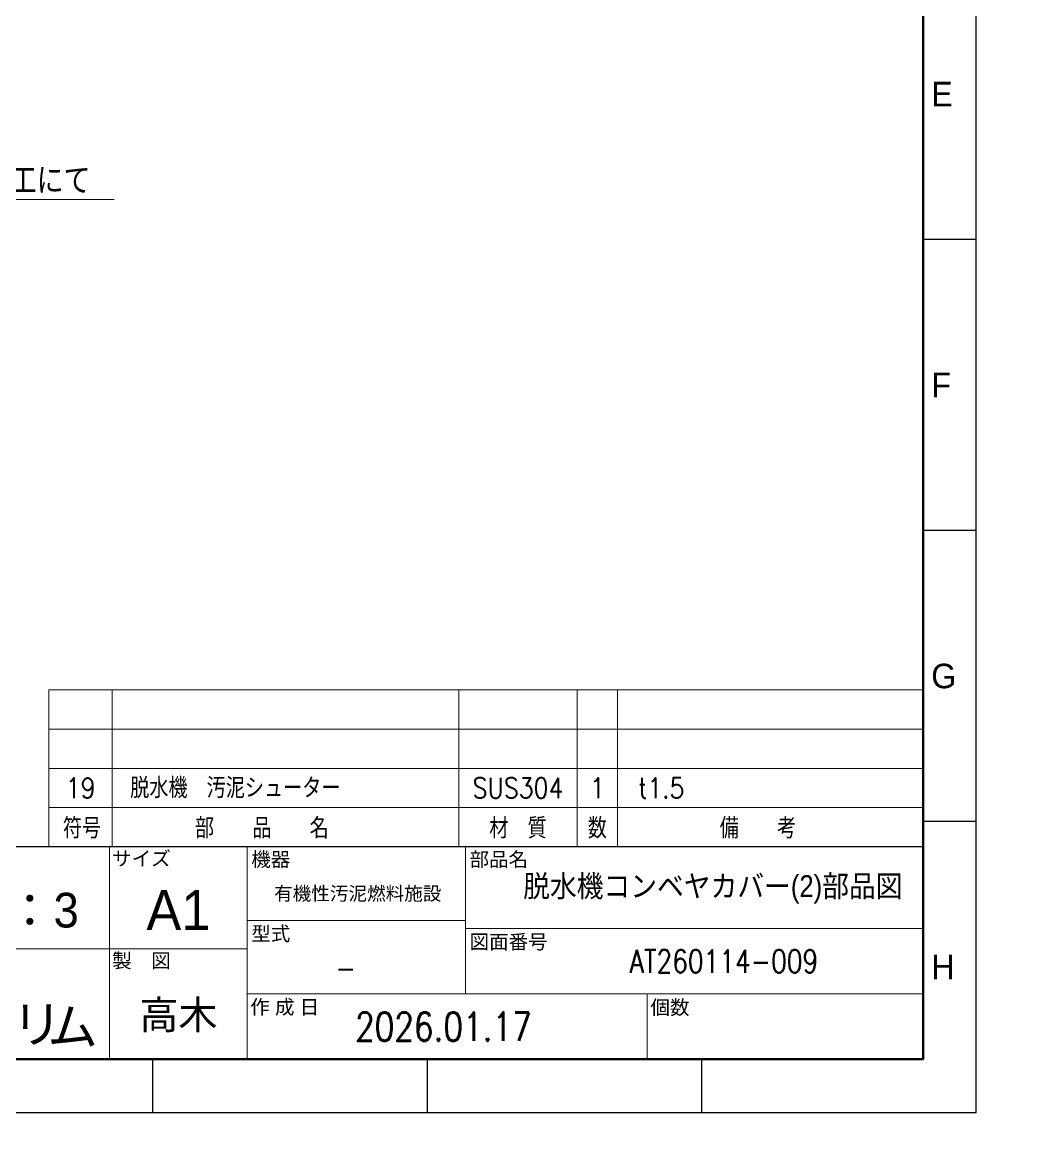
# Model space of a CAD drawing. Header units: millimetres. Extents: x 0 to 51411, y 0 to 16902.
# Drawn here: x 24781 to 25524, y 611 to 1425 of the extents above; entities that cross this region are included whole.
import ezdxf
from ezdxf import colors
from ezdxf.entities.mleader import LeaderData, LeaderLine
from ezdxf.enums import TextEntityAlignment as Align
from ezdxf.math import Vec2, Vec3

# ---------------------------------------------------------------- set-up
doc = ezdxf.new("R2010")
doc.units = ezdxf.units.MM
for name, color, linetype, lineweight in [('02_細線', 5, 'Continuous', 13), ('06_文字', 7, 'Continuous', 13), ('07_寸法線', 3, 'Continuous', 9), ('99_図枠', 7, 'Continuous', 40)]:
    doc.layers.add(name, color=color, linetype=linetype, lineweight=lineweight)
doc.styles.add('KSS_TXT', font='txt.shx', dxfattribs={"bigfont": 'extfont2.shx'})
doc.styles.add('MS_G', font='MS Gothic.ttf')
doc.styles.get("Standard").update_dxf_attribs({"font": 'arial.ttf'})
doc.styles.add('寸法用', font='simplex.shx', dxfattribs={"width": 0.8, "bigfont": '@extfont2.shx'})
doc.styles.add('表題用', font='MS PGothic.ttf')

# ---------------------------------------------------------------- blocks, each defined once
blk = doc.blocks.new('AM_BALLOON1')
at = {"transparency": 16777216}
blk.add_circle((0, 0), 5, dxfattribs=at)
blk.add_attdef('B_NUMBER', text='', height=3, dxfattribs=at).set_placement((0, 0), align=Align.MIDDLE_CENTER)
blk = doc.blocks.new('_OPEN')
at = {"color": 0, "linetype": 'ByBlock'}
for p, q in [((-1, 0.1666666666666666), (0, 0)), ((0, 0), (-1, -0.1666666666666666)), ((0, 0), (-1, 0))]:
    blk.add_line(p, q, dxfattribs=at)

msp = doc.modelspace()

# ---------------------------------------------------------------- linework, layer by layer
at = {"layer": '02_細線'}
for p, q in [((24800.9948104584, 820.0510865409251), (24800.9948104584, 935.2510865409295)), ((24800.9948104584, 935.2510865409295), (25442.54025943328, 935.2510865409295)), ((24847.54025943569, 935.2510865409295), (24847.54025943569, 820.0510865409251)), ((25101.86080537368, 935.2510865409295), (25101.86080537369, 820.0510865409251)), ((25188.59340911695, 935.2510865409295), (25188.59340911695, 820.0510865409251)), ((25218.2903751018, 935.2510865409295), (25218.2903751018, 820.0510865409251)), ((24800.9948104584, 906.4510865409266), (25442.54025943328, 906.4510865409266)), ((24800.9948104584, 877.6510865409273), (25442.54025943328, 877.6510865409273)), ((24800.9948104584, 848.8510865409244), (25442.54025943328, 848.8510865409244))]:
    msp.add_line(p, q, dxfattribs=at)
at = {"layer": '07_寸法線'}
msp.add_line((24650.79847751671, 1295.275190659449), (24849.00550401385, 1295.275190659449), dxfattribs=at)
at = {"layer": '99_図枠', "lineweight": 25}
for p, q in [((25481.54025943328, 1265.902836541556), (25442.54025943328, 1265.902836541556)), ((25481.54025943328, 1052.285586541553), (25442.54025943328, 1052.285586541553)), ((25481.54025943328, 838.6683365415538), (25442.54025943328, 838.6683365415538)), ((24877.37025943329, 625.0510865415508), (24877.37025943329, 664.0510865415508)), ((24877.37025943329, 625.0510865415508), (24877.37025943329, 664.0510865415508)), ((25078.76025943329, 625.0510865415508), (25078.76025943329, 664.0510865415508)), ((25280.15025943329, 625.0510865415508), (25280.15025943329, 664.0510865415508))]:
    msp.add_line(p, q, dxfattribs=at)
at = {"layer": '99_図枠', "lineweight": 13}
for p, q in [((24845.5402594357, 664.0510865415508), (24845.5402594357, 820.0510865409251)), ((24946.63116852613, 664.0510865415508), (24946.63116852613, 820.0510865409251)), ((25106.83317096264, 820.0510865409251), (25106.83317096264, 712.0510865413544)), ((24946.63116852613, 766.0510865411434), (25106.83317096264, 766.0510865411434)), ((25106.83317096264, 760.0510865411652), (25442.54025943328, 760.0510865411652)), ((24946.63116852613, 745.0510865412234), (24602.54025943668, 745.0510865412234)), ((24946.63116852613, 712.0510865413544), (25442.54025943328, 712.0510865413544)), ((25239.934198828, 712.0510865413544), (25239.934198828, 664.0510865415508))]:
    msp.add_line(p, q, dxfattribs=at)
at = {"layer": '99_図枠'}
msp.add_lwpolyline([(23181.74025943328, 664.0510865415508), (25442.54025943328, 664.0510865415508), (25442.54025943328, 2294.989086541553), (23181.74025943328, 2294.989086541553)], close=True, dxfattribs=at)
at = {"layer": '99_図枠', "lineweight": 25}
msp.add_lwpolyline([(24602.54025943668, 664.0510865415508), (25442.54025943328, 664.0510865415508), (25442.54025943328, 820.0510865409251), (24602.54025943668, 820.0510865409251)], close=True, dxfattribs=at)
at = {"layer": 'Defpoints'}
msp.add_lwpolyline([(23064.86025943328, 625.0510865415508), (25481.54025943328, 625.0510865415508), (25481.54025943328, 2333.989086541553), (23064.86025943328, 2333.989086541553)], close=True, dxfattribs=at)

# ---------------------------------------------------------------- texts
at = {"style": 'KSS_TXT', "width": 0.85}
for tag, p in [('脱水機\u3000汚泥シューター', (24860.7159041117, 863.2510865409222)), ('t1.5', (25233.52319925012, 863.2510897317861))]:
    msp.add_attdef(tag, text='', height=15, dxfattribs=at).set_placement(p, align=Align.MIDDLE_LEFT)
for tag, height, style, width, p in [('19', 15, 'KSS_TXT', 0.85, (24824.26753494704, 863.2510865409222)), ('SUS304', 15, 'KSS_TXT', 0.85, (25145.2271072453, 863.2510865409222)), ('1', 15, 'KSS_TXT', 0.85, (25203.44189210937, 863.2510865409222)), ('符号', 15, 'KSS_TXT', 0.85, (24825.3163742084, 834.4564696595025)), ('部\u3000\u3000品\u3000\u3000名', 15, 'KSS_TXT', 0.85, (24957.29315860764, 834.4564696595025)), ('材\u3000質', 15, 'KSS_TXT', 0.85, (25145.27594650666, 834.4564696595025)), ('数', 15, 'KSS_TXT', 0.85, (25203.49073137073, 834.4564696595025)), ('備\u3000\u3000考', 15, 'KSS_TXT', 0.85, (25321.36826069563, 834.4564696595025)), ('脱水機コンベヤカバー(2)部品図', 16, '表題用', 0.9, (25288.2454740088, 789.9872429507941)), ('AT260114-009', 16.8, '寸法用', 0.8, (25296.45066440888, 735.9872429510124)), ('2026.01.17', 21, '寸法用', 0.8, (25090.51741633266, 687.9872429512088))]:
    msp.add_attdef(tag, text='', height=height, dxfattribs=dict(style=style, width=width)).set_placement(p, align=Align.MIDDLE)
for tag, height, style, p in [('有機性汚泥燃料施設', 10, '表題用', (25027.66947312297, 785.9445419910644)), ('1：3', 25.5, '表題用', (24787.04025943593, 773.5510865411106)), ('-', 13.5, 'KSS_TXT', (25018.86751253587, 731.0326974964573)), ('高木', 21, '表題用', (24896.08571398092, 697.0510865414162))]:
    msp.add_attdef(tag, text='', height=height, dxfattribs=dict(style=style)).set_placement(p, align=Align.MIDDLE)
at = {"layer": '06_文字', "color": 3, "style": 'KSS_TXT', "width": 0.9}
msp.add_text('３面、曲げ加工にて', height=20, dxfattribs=at).set_placement((24653.41352147478, 1299.048739949925))
at = {"layer": '99_図枠', "lineweight": 13, "style": '表題用'}
for s, p in [('E', (25448.54025943328, 1372.71146154155)), ('F', (25448.54025943328, 1159.094211541555)), ('G', (25448.54025943328, 945.4769615415553)), ('H', (25448.54025943328, 731.8597115415523))]:
    msp.add_text(s, height=18, dxfattribs=at).set_placement(p, align=Align.MIDDLE_LEFT)
at = {"layer": '99_図枠', "style": '表題用'}
for s, p in [('サイズ', (24847.44306591815, 811.4484340540785)), ('機器', (24949.51423082179, 810.8326798059406)), ('部品名', (25109.7162332583, 810.8326798059406)), ('型式', (24949.51423082179, 756.3023767758514)), ('図面番号', (25109.7162332583, 750.3023767758732)), ('製\u3000図', (24847.44313055751, 736.448434054384)), ('作 成 日', (24948.78225476978, 702.4294370095977)), ('個数', (25242.45301836023, 702.1361118315963))]:
    msp.add_text(s, height=10.5, dxfattribs=at).set_placement(p, align=Align.MIDDLE_LEFT)
msp.add_text('A1', height=29.4, dxfattribs=at).set_placement((24896.08571398092, 773.5510865411106), align=Align.MIDDLE)
at = {"layer": '99_図枠', "lineweight": 5, "style": 'MS_G'}
for s, p in [('リ', (24792.31143353697, 689.8384973486591)), ('ム', (24818.41586611132, 688.1284973486672))]:
    msp.add_text(s, height=27.08639999989055, dxfattribs=at).set_placement(p, align=Align.MIDDLE_CENTER)

# ---------------------------------------------------------------- leaders
at = {"layer": '07_寸法線'}
ml = msp.add_multileader_block('Standard', dxfattribs=at)
ml.set_content('AM_BALLOON1', color=256, scale=7.087070454545452)
ml.set_attribute('B_NUMBER', '28', width=0)
ml.set_leader_properties(color=256, linetype='ByLayer', lineweight=-1)
ml.set_arrow_properties(name='OPEN')
ml.build(insert=Vec2(0, 0))
ml.multileader.update_dxf_attribs({"leader_type": 0, "has_dogleg": 0, "text_right_attachment_type": 6, "dogleg_length": 0, "arrow_head_size": 3.54375, "scale": 2.5, "block_connection_type": 1})
ctx = ml.context
ctx.base_point, ctx.scale, ctx.char_height, ctx.arrow_head_size, ctx.landing_gap_size, ctx.plane_origin = Vec3(32779.86790722382, 3275.518489826671), 2.5, 7.087499999999999, 3.54375, 3.54375, Vec3(32779.86790722382, 3275.518489826671)
ctx.right_attachment, ctx.attachment_type = 6, 1
notes = []
notes.append((ctx, [(0, (0, 0, 0), (0, 0), (1, 0), 1, [])]))
ctx.block.insert = Vec3(32779.86790722382, 3275.518489826671)
ml = msp.add_multileader_block('Standard', dxfattribs=at)
ml.set_content('AM_BALLOON1', color=256, scale=7.087070454545452)
ml.set_attribute('B_NUMBER', '29', width=0)
ml.set_leader_properties(color=256, linetype='ByLayer', lineweight=-1)
ml.set_arrow_properties(name='OPEN')
ml.build(insert=Vec2(0, 0))
ml.multileader.update_dxf_attribs({"leader_type": 0, "has_dogleg": 0, "text_right_attachment_type": 6, "dogleg_length": 0, "arrow_head_size": 3.54375, "scale": 2.5, "block_connection_type": 1})
ctx = ml.context
ctx.base_point, ctx.scale, ctx.char_height, ctx.arrow_head_size, ctx.landing_gap_size, ctx.plane_origin = Vec3(34667.76764677695, 3275.518489826671), 2.5, 7.087499999999999, 3.54375, 3.54375, Vec3(34667.76764677695, 3275.518489826671)
ctx.right_attachment, ctx.attachment_type = 6, 1
notes.append((ctx, [(0, (0, 0, 0), (0, 0), (1, 0), 1, [])]))
ctx.block.insert = Vec3(34667.76764677695, 3275.518489826671)
ml = msp.add_multileader_block('Standard', dxfattribs=at)
ml.set_content('AM_BALLOON1', color=256, scale=7.087070454545452)
ml.set_attribute('B_NUMBER', '27', width=0)
ml.set_leader_properties(color=256, linetype='ByLayer', lineweight=-1)
ml.set_arrow_properties(name='OPEN')
ml.build(insert=Vec2(0, 0))
ml.multileader.update_dxf_attribs({"leader_type": 0, "has_dogleg": 0, "text_right_attachment_type": 6, "dogleg_length": 0, "arrow_head_size": 3.54375, "scale": 2.5, "block_connection_type": 1})
ctx = ml.context
ctx.base_point, ctx.scale, ctx.char_height, ctx.arrow_head_size, ctx.landing_gap_size, ctx.plane_origin = Vec3(30037.827607833, 2881.683867340932), 2.5, 7.087499999999999, 3.54375, 3.54375, Vec3(30037.827607833, 2881.683867340932)
ctx.right_attachment, ctx.attachment_type = 6, 1
notes.append((ctx, [(0, (0, 0, 0), (0, 0), (1, 0), 1, [])]))
ctx.block.insert = Vec3(30037.827607833, 2881.683867340932)
ml = msp.add_multileader_block('Standard', dxfattribs=at)
ml.set_content('AM_BALLOON1', color=256, scale=7.087070454545452)
ml.set_attribute('B_NUMBER', '26', width=0)
ml.set_leader_properties(color=256, linetype='ByLayer', lineweight=-1)
ml.set_arrow_properties(name='OPEN')
ml.build(insert=Vec2(0, 0))
ml.multileader.update_dxf_attribs({"leader_type": 0, "has_dogleg": 0, "text_right_attachment_type": 6, "dogleg_length": 0, "arrow_head_size": 3.54375, "scale": 2.5, "block_connection_type": 1})
ctx = ml.context
ctx.base_point, ctx.scale, ctx.char_height, ctx.arrow_head_size, ctx.landing_gap_size, ctx.plane_origin = Vec3(28646.00433725809, 2598.074680459499), 2.5, 7.087499999999999, 3.54375, 3.54375, Vec3(28646.00433725809, 2598.074680459499)
ctx.right_attachment, ctx.attachment_type = 6, 1
notes.append((ctx, [(0, (0, 0, 0), (0, 0), (1, 0), 1, [])]))
ctx.block.insert = Vec3(28646.00433725809, 2598.074680459499)
ml = msp.add_multileader_block('Standard', dxfattribs=at)
ml.set_content('AM_BALLOON1', color=256, scale=5.624659090909089)
ml.set_attribute('B_NUMBER', '20', width=0)
ml.set_leader_properties(color=256, linetype='ByLayer', lineweight=-1)
ml.set_arrow_properties(name='OPEN')
ml.build(insert=Vec2(0, 0))
ml.multileader.update_dxf_attribs({"leader_type": 0, "has_dogleg": 0, "text_right_attachment_type": 6, "dogleg_length": 0, "arrow_head_size": 2.8125, "scale": 2.5, "block_connection_type": 1})
ctx = ml.context
ctx.base_point, ctx.scale, ctx.char_height, ctx.arrow_head_size, ctx.landing_gap_size, ctx.plane_origin = Vec3(25957.69175267244, 2209.707713060188), 2.5, 5.625, 2.8125, 2.8125, Vec3(25957.69175267244, 2209.707713060188)
ctx.right_attachment, ctx.attachment_type = 6, 1
notes.append((ctx, [(0, (0, 0, 0), (0, 0), (1, 0), 1, [])]))
ctx.block.insert = Vec3(25957.69175267244, 2209.707713060188)
ml = msp.add_multileader_block('Standard', dxfattribs=at)
ml.set_content('AM_BALLOON1', color=256, scale=5.624659090909089)
ml.set_attribute('B_NUMBER', '23', width=0)
ml.set_leader_properties(color=256, linetype='ByLayer', lineweight=-1)
ml.set_arrow_properties(name='OPEN')
ml.build(insert=Vec2(0, 0))
ml.multileader.update_dxf_attribs({"leader_type": 0, "has_dogleg": 0, "text_right_attachment_type": 6, "dogleg_length": 0, "arrow_head_size": 2.8125, "scale": 2.5, "block_connection_type": 1})
ctx = ml.context
ctx.base_point, ctx.scale, ctx.char_height, ctx.arrow_head_size, ctx.landing_gap_size, ctx.plane_origin = Vec3(27229.91050739768, 2209.707713060188), 2.5, 5.625, 2.8125, 2.8125, Vec3(27229.91050739768, 2209.707713060188)
ctx.right_attachment, ctx.attachment_type = 6, 1
notes.append((ctx, [(0, (0, 0, 0), (0, 0), (1, 0), 1, [])]))
ctx.block.insert = Vec3(27229.91050739768, 2209.707713060188)
ml = msp.add_multileader_block('Standard', dxfattribs=at)
ml.set_content('AM_BALLOON1', color=256, scale=4.999696969696967)
ml.set_attribute('B_NUMBER', '30', width=0)
ml.set_leader_properties(color=256, linetype='ByLayer', lineweight=-1)
ml.set_arrow_properties(name='OPEN')
ml.build(insert=Vec2(0, 0))
ml.multileader.update_dxf_attribs({"leader_type": 0, "has_dogleg": 0, "text_right_attachment_type": 6, "dogleg_length": 0, "arrow_head_size": 2.5, "scale": 2.5, "block_connection_type": 1})
ctx = ml.context
ctx.base_point, ctx.scale, ctx.char_height, ctx.arrow_head_size, ctx.landing_gap_size, ctx.plane_origin = Vec3(36368.35157743798, 1874.030656362359), 2.5, 5, 2.5, 2.5, Vec3(36368.35157743798, 1874.030656362359)
ctx.right_attachment, ctx.attachment_type = 6, 1
notes.append((ctx, [(0, (0, 0, 0), (0, 0), (1, 0), 1, [])]))
ctx.block.insert = Vec3(36368.35157743798, 1874.030656362359)
ml = msp.add_multileader_block('Standard', dxfattribs=at)
ml.set_content('AM_BALLOON1', color=256, scale=4.999696969696967)
ml.set_attribute('B_NUMBER', '31', width=0)
ml.set_leader_properties(color=256, linetype='ByLayer', lineweight=-1)
ml.set_arrow_properties(name='OPEN')
ml.build(insert=Vec2(0, 0))
ml.multileader.update_dxf_attribs({"leader_type": 0, "has_dogleg": 0, "text_right_attachment_type": 6, "dogleg_length": 0, "arrow_head_size": 2.5, "scale": 2.5, "block_connection_type": 1})
ctx = ml.context
ctx.base_point, ctx.scale, ctx.char_height, ctx.arrow_head_size, ctx.landing_gap_size, ctx.plane_origin = Vec3(37494.70823537628, 1874.030656362359), 2.5, 5, 2.5, 2.5, Vec3(37494.70823537628, 1874.030656362359)
ctx.right_attachment, ctx.attachment_type = 6, 1
notes.append((ctx, [(0, (0, 0, 0), (0, 0), (1, 0), 1, [])]))
ctx.block.insert = Vec3(37494.70823537628, 1874.030656362359)
ml = msp.add_multileader_block('Standard', dxfattribs=at)
ml.set_content('AM_BALLOON1', color=256, scale=5.624659090909089)
ml.set_attribute('B_NUMBER', '21', width=0)
ml.set_leader_properties(color=256, linetype='ByLayer', lineweight=-1)
ml.set_arrow_properties(name='OPEN')
ml.build(insert=Vec2(0, 0))
ml.multileader.update_dxf_attribs({"leader_type": 0, "has_dogleg": 0, "text_right_attachment_type": 6, "dogleg_length": 0, "arrow_head_size": 2.8125, "scale": 2.5, "block_connection_type": 1})
ctx = ml.context
ctx.base_point, ctx.scale, ctx.char_height, ctx.arrow_head_size, ctx.landing_gap_size, ctx.plane_origin = Vec3(25957.69175267244, 1752.744928186951), 2.5, 5.625, 2.8125, 2.8125, Vec3(25957.69175267244, 1752.744928186951)
ctx.right_attachment, ctx.attachment_type = 6, 1
notes.append((ctx, [(0, (0, 0, 0), (0, 0), (1, 0), 1, [])]))
ctx.block.insert = Vec3(25957.69175267244, 1752.744928186951)
ml = msp.add_multileader_block('Standard', dxfattribs=at)
ml.set_content('AM_BALLOON1', color=256, scale=5.624659090909089)
ml.set_attribute('B_NUMBER', '24', width=0)
ml.set_leader_properties(color=256, linetype='ByLayer', lineweight=-1)
ml.set_arrow_properties(name='OPEN')
ml.build(insert=Vec2(0, 0))
ml.multileader.update_dxf_attribs({"leader_type": 0, "has_dogleg": 0, "text_right_attachment_type": 6, "dogleg_length": 0, "arrow_head_size": 2.8125, "scale": 2.5, "block_connection_type": 1})
ctx = ml.context
ctx.base_point, ctx.scale, ctx.char_height, ctx.arrow_head_size, ctx.landing_gap_size, ctx.plane_origin = Vec3(27229.91050739768, 1649.936481499162), 2.5, 5.625, 2.8125, 2.8125, Vec3(27229.91050739768, 1649.936481499162)
ctx.right_attachment, ctx.attachment_type = 6, 1
notes.append((ctx, [(0, (0, 0, 0), (0, 0), (1, 0), 1, [])]))
ctx.block.insert = Vec3(27229.91050739768, 1649.936481499162)
ml = msp.add_multileader_block('Standard', dxfattribs=at)
ml.set_content('AM_BALLOON1', color=256, scale=3.499787878787877)
ml.set_attribute('B_NUMBER', '1', width=0)
ml.set_leader_properties(color=256, linetype='ByLayer', lineweight=-1)
ml.set_arrow_properties(name='OPEN')
ml.build(insert=Vec2(0, 0))
ml.multileader.update_dxf_attribs({"leader_type": 0, "has_dogleg": 0, "text_right_attachment_type": 6, "dogleg_length": 0, "arrow_head_size": 1.75, "scale": 2.5, "block_connection_type": 1})
ctx = ml.context
ctx.base_point, ctx.scale, ctx.char_height, ctx.arrow_head_size, ctx.landing_gap_size, ctx.plane_origin = Vec3(43910.76680810345, 1565.524676473564), 2.5, 3.5, 1.75, 1.75, Vec3(43910.76680810345, 1565.524676473564)
ctx.right_attachment, ctx.attachment_type = 6, 1
notes.append((ctx, [(0, (0, 0, 0), (0, 0), (1, 0), 1, [])]))
ctx.block.insert = Vec3(43910.76680810345, 1565.524676473564)
ml = msp.add_multileader_block('Standard', dxfattribs=at)
ml.set_content('AM_BALLOON1', color=256, scale=3.499787878787877)
ml.set_attribute('B_NUMBER', '2', width=0)
ml.set_leader_properties(color=256, linetype='ByLayer', lineweight=-1)
ml.set_arrow_properties(name='OPEN')
ml.build(insert=Vec2(0, 0))
ml.multileader.update_dxf_attribs({"leader_type": 0, "has_dogleg": 0, "text_right_attachment_type": 6, "dogleg_length": 0, "arrow_head_size": 1.75, "scale": 2.5, "block_connection_type": 1})
ctx = ml.context
ctx.base_point, ctx.scale, ctx.char_height, ctx.arrow_head_size, ctx.landing_gap_size, ctx.plane_origin = Vec3(44674.03360022616, 1385.933248629653), 2.5, 3.5, 1.75, 1.75, Vec3(44674.03360022616, 1385.933248629653)
ctx.right_attachment, ctx.attachment_type = 6, 1
notes.append((ctx, [(0, (0, 0, 0), (0, 0), (1, 0), 1, [])]))
ctx.block.insert = Vec3(44674.03360022616, 1385.933248629653)
ml = msp.add_multileader_block('Standard', dxfattribs=at)
ml.set_content('AM_BALLOON1', color=256, scale=5.624659090909089)
ml.set_attribute('B_NUMBER', '25', width=0)
ml.set_leader_properties(color=256, linetype='ByLayer', lineweight=-1)
ml.set_arrow_properties(name='OPEN')
ml.build(insert=Vec2(0, 0))
ml.multileader.update_dxf_attribs({"leader_type": 0, "has_dogleg": 0, "text_right_attachment_type": 6, "dogleg_length": 0, "arrow_head_size": 2.8125, "scale": 2.5, "block_connection_type": 1})
ctx = ml.context
ctx.base_point, ctx.scale, ctx.char_height, ctx.arrow_head_size, ctx.landing_gap_size, ctx.plane_origin = Vec3(27331.19056232074, 1244.794329545059), 2.5, 5.625, 2.8125, 2.8125, Vec3(27331.19056232074, 1244.794329545059)
ctx.right_attachment, ctx.attachment_type = 6, 1
notes.append((ctx, [(0, (0, 0, 0), (0, 0), (1, 0), 1, [])]))
ctx.block.insert = Vec3(27331.19056232074, 1244.794329545059)
ml = msp.add_multileader_block('Standard', dxfattribs=at)
ml.set_content('AM_BALLOON1', color=256, scale=5.624659090909089)
ml.set_attribute('B_NUMBER', '22', width=0)
ml.set_leader_properties(color=256, linetype='ByLayer', lineweight=-1)
ml.set_arrow_properties(name='OPEN')
ml.build(insert=Vec2(0, 0))
ml.multileader.update_dxf_attribs({"leader_type": 0, "has_dogleg": 0, "text_right_attachment_type": 6, "dogleg_length": 0, "arrow_head_size": 2.8125, "scale": 2.5, "block_connection_type": 1})
ctx = ml.context
ctx.base_point, ctx.scale, ctx.char_height, ctx.arrow_head_size, ctx.landing_gap_size, ctx.plane_origin = Vec3(25957.69175267244, 1237.782143313714), 2.5, 5.625, 2.8125, 2.8125, Vec3(25957.69175267244, 1237.782143313714)
ctx.right_attachment, ctx.attachment_type = 6, 1
notes.append((ctx, [(0, (0, 0, 0), (0, 0), (1, 0), 1, [])]))
ctx.block.insert = Vec3(25957.69175267244, 1237.782143313714)
ml = msp.add_multileader_block('Standard', dxfattribs=at)
ml.set_content('AM_BALLOON1', color=256, scale=1.249924242424242)
ml.set_attribute('B_NUMBER', '1', width=0)
ml.set_leader_properties(color=256, linetype='ByLayer', lineweight=-1)
ml.set_arrow_properties(name='OPEN')
ml.build(insert=Vec2(0, 0))
ml.multileader.update_dxf_attribs({"leader_type": 0, "has_dogleg": 0, "text_right_attachment_type": 6, "dogleg_length": 0, "arrow_head_size": 0.625, "scale": 2.5, "block_connection_type": 1})
ctx = ml.context
ctx.base_point, ctx.scale, ctx.char_height, ctx.arrow_head_size, ctx.landing_gap_size, ctx.plane_origin = Vec3(45136.30349933018, 1072.891317045873), 2.5, 1.25, 0.625, 0.625, Vec3(45136.30349933018, 1072.891317045873)
ctx.right_attachment, ctx.attachment_type = 6, 1
notes.append((ctx, [(0, (0, 0, 0), (0, 0), (1, 0), 1, [])]))
ctx.block.insert = Vec3(45136.30349933018, 1072.891317045873)
for ctx, leaders in notes:
    for number, flags, end, landing, length, lines in leaders:
        leader = LeaderData()
        leader.index, (leader.has_last_leader_line, leader.has_dogleg_vector, leader.attachment_direction) = number, flags
        leader.last_leader_point, leader.dogleg_vector, leader.dogleg_length = Vec3(end), Vec3(landing), length
        for number, points, colour, breaks in lines:
            line = LeaderLine()
            line.index, line.vertices, line.color, line.breaks = number, Vec3.list(points), colors.encode_raw_color(colour), breaks
            leader.lines.append(line)
        ctx.leaders.append(leader)

doc.saveas('drawing.dxf')
